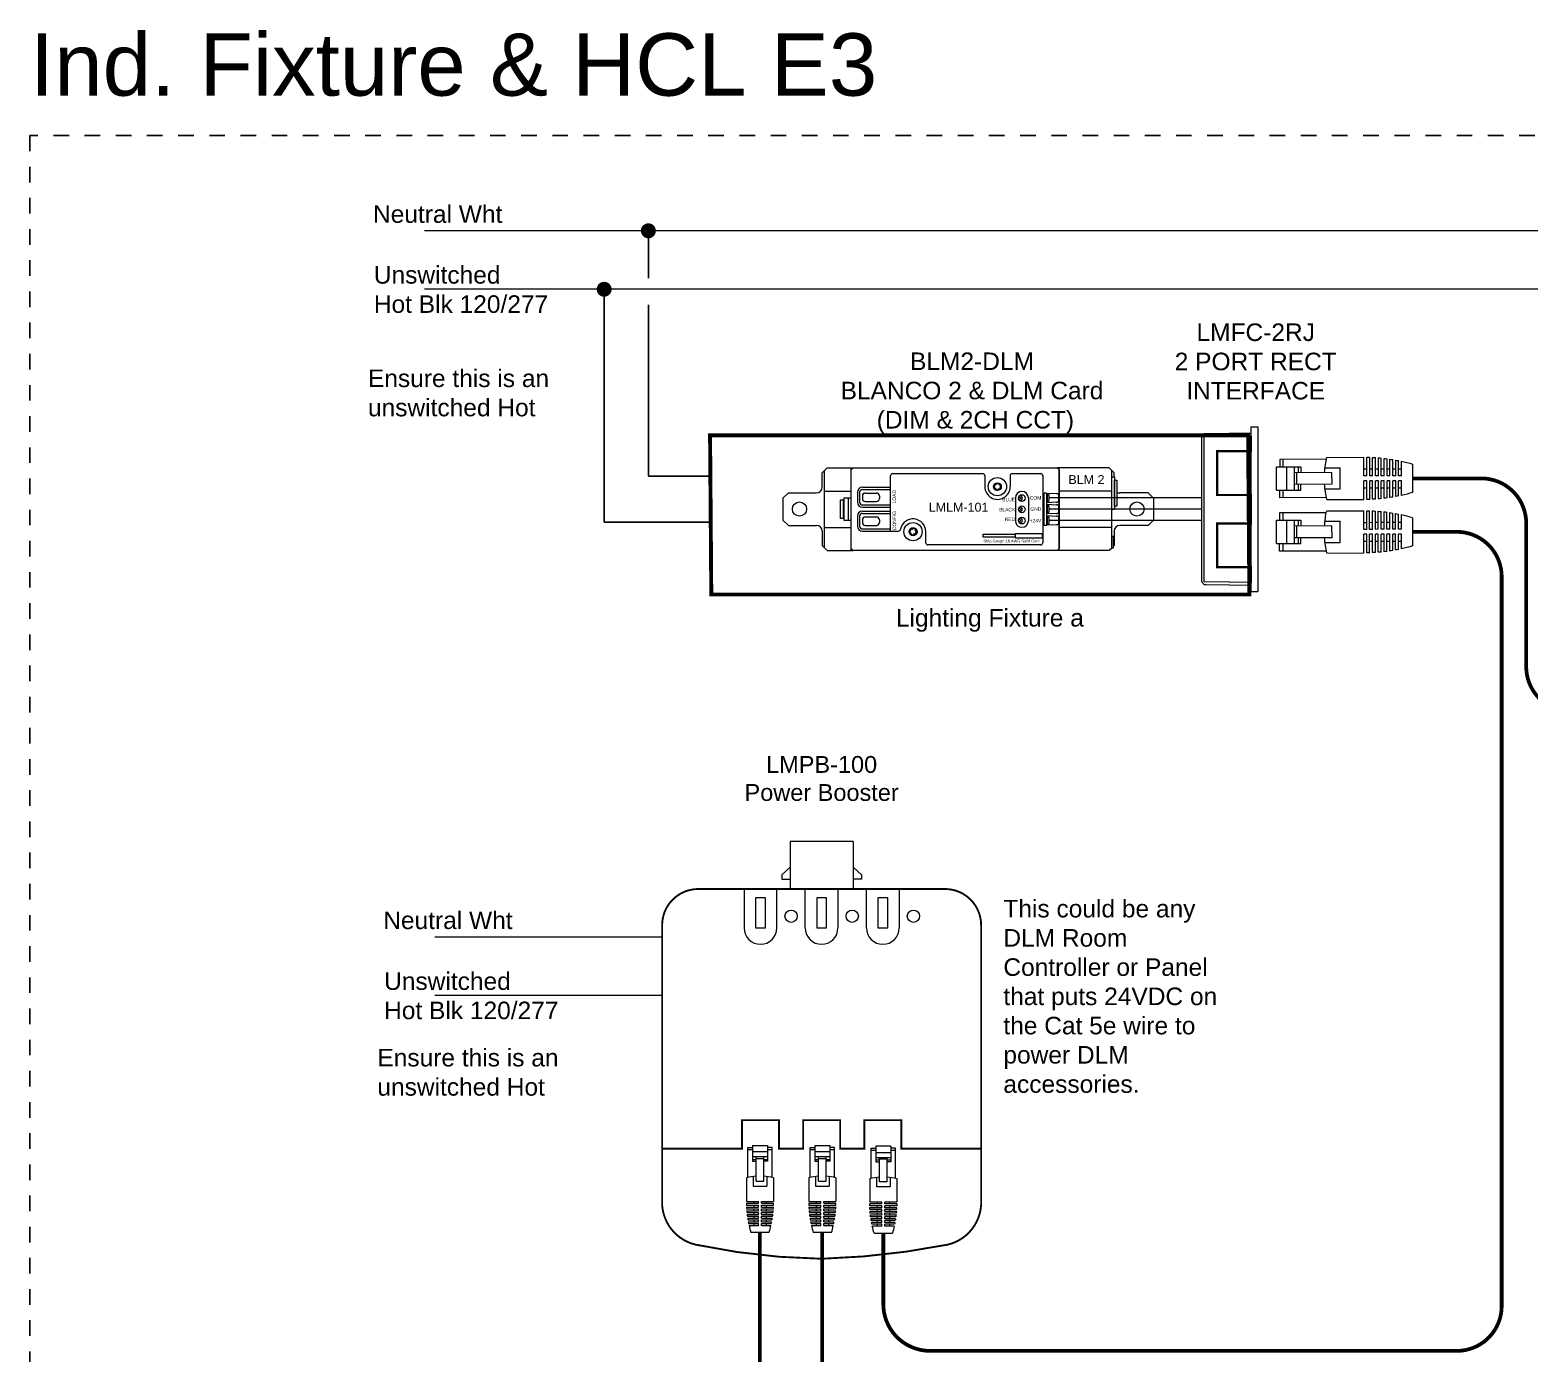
# Model space of a CAD drawing. Header units: inches. Extents: x -60 to 2005, y -577 to 104.
# Drawn here: x 323.63 to 347.67, y -81.99 to -60.77 of the extents above; entities that cross this region are included whole.
import ezdxf

# ---------------------------------------------------------------- set-up
doc = ezdxf.new("R2010")
doc.units = ezdxf.units.IN
doc.header["$MEASUREMENT"] = 0
doc.linetypes.add('Demo', pattern=[0.5, 0.25, -0.25])
doc.linetypes.add('SLD-Solid', pattern=[0])
doc.layers.get('0').update_dxf_attribs({"lineweight": 5})
doc.layers.add('PS Borders', color=40, linetype='Demo', lineweight=5, plot=False)
for name, color, linetype, lineweight in [('WS', 3, 'Continuous', 5), ('WS_DETAIL', 7, 'Continuous', 5), ('WS_LineVoltage', 1, 'Continuous', 5)]:
    doc.layers.add(name, color=color, linetype=linetype, lineweight=lineweight)
doc.styles.add('ARIAL', font='arial.ttf')

# ---------------------------------------------------------------- blocks, each defined once
blk = doc.blocks.new('A$C756910A1')
at = {"layer": 'WS_DETAIL'}
for p, q in [((0.15, 6.6), (0.15, 10.17)), ((0.15, 10.17), (0.73, 10.17)), ((0.73, 9.92), (0.15, 9.92)), ((0.73, 10.43), (0.73, 8.56)), ((0.73, 10.43), (2.51, 10.43)), ((2.51, 9.66), (0.73, 9.66)), ((2.51, 9.06), (0.73, 9.06)), ((1.17, 6.17), (1.17, 9.06)), ((2.06, 6.17), (2.06, 9.06)), ((2.51, 10.43), (2.51, 8.56)), ((3.08, 10.17), (2.51, 10.17)), ((3.08, 9.92), (2.51, 9.92)), ((3.08, 6.6), (3.08, 10.17)), ((0.73, 8.74), (1.17, 8.74)), ((0.73, 8.56), (1.17, 8.56)), ((1.17, 8.85), (2.06, 8.85)), ((2.06, 8.74), (2.51, 8.74)), ((2.51, 8.56), (2.06, 8.56)), ((0, 6.56), (0, 3.73)), ((0.81, 6.7), (0.81, 5.55)), ((0.81, 5.55), (2.42, 5.55)), ((1.17, 6.17), (2.06, 6.17)), ((2.42, 6.7), (2.42, 5.55)), ((3.23, 6.56), (3.23, 3.73)), ((0, 3.73), (1.43, 3.73)), ((0.89, 3.73), (0.89, 3.51)), ((1.43, 3.51), (1.43, 3.73)), ((1.8, 3.73), (3.23, 3.73)), ((1.8, 3.51), (1.8, 3.73)), ((2.34, 3.73), (2.34, 3.51)), ((0, 3.51), (1.43, 3.51)), ((0.01, 3.29), (1.43, 3.29)), ((0.02, 3.06), (1.43, 3.06)), ((0.03, 2.84), (1.43, 2.84)), ((0.05, 2.62), (1.43, 2.62)), ((0.07, 2.4), (1.43, 2.4)), ((0.09, 2.18), (1.43, 2.18)), ((0.12, 1.96), (1.43, 1.96)), ((0.89, 3.29), (0.89, 3.06)), ((0.89, 2.84), (0.89, 2.62)), ((0.89, 2.4), (0.89, 2.18)), ((0.89, 1.96), (0.89, 1.74)), ((1.43, 3.06), (1.43, 3.29)), ((1.43, 2.62), (1.43, 2.84)), ((1.43, 2.18), (1.43, 2.4)), ((1.43, 1.74), (1.43, 1.96)), ((1.8, 3.51), (3.23, 3.51)), ((1.8, 3.29), (3.23, 3.29)), ((1.8, 3.06), (1.8, 3.29)), ((1.8, 3.06), (3.22, 3.06)), ((1.8, 2.84), (3.2, 2.84)), ((1.8, 2.62), (1.8, 2.84)), ((1.8, 2.62), (3.19, 2.62)), ((1.8, 2.4), (3.17, 2.4)), ((1.8, 2.18), (1.8, 2.4)), ((1.8, 2.18), (3.14, 2.18)), ((1.8, 1.96), (3.12, 1.96)), ((1.8, 1.74), (1.8, 1.96)), ((2.34, 3.29), (2.34, 3.06)), ((2.34, 2.84), (2.34, 2.62)), ((2.34, 2.4), (2.34, 2.18)), ((2.34, 1.96), (2.34, 1.74)), ((0.15, 1.74), (1.43, 1.74)), ((0.18, 1.52), (1.43, 1.52)), ((0.22, 1.3), (1.43, 1.3)), ((0.26, 1.08), (1.43, 1.08)), ((0.31, 0.86), (1.43, 0.86)), ((0.89, 1.52), (0.89, 1.3)), ((0.89, 1.08), (0.89, 0.86)), ((1.43, 1.3), (1.43, 1.52)), ((1.43, 0.86), (1.43, 1.08)), ((1.8, 1.74), (3.09, 1.74)), ((1.8, 1.52), (3.05, 1.52)), ((1.8, 1.3), (1.8, 1.52)), ((1.8, 1.3), (3.01, 1.3)), ((1.8, 1.08), (2.97, 1.08)), ((1.8, 0.86), (1.8, 1.08)), ((1.8, 0.86), (2.92, 0.86)), ((2.34, 1.52), (2.34, 1.3)), ((2.34, 1.08), (2.34, 0.86)), ((2.69, 0), (0.52, 0))]:
    blk.add_line(p, q, dxfattribs=at)
for centre, radius, start, end in [((1.62, -0.58), 7.33, 93.502, 102.7411), ((1.62, -0.58), 7.33, 77.2589, 86.498), ((13.49, 3.73), 13.49, 180.937, 181.8742), ((13.49, 3.73), 13.49, 182.8119, 183.7504), ((13.49, 3.73), 13.49, 184.6899, 185.6307), ((13.49, 3.73), 13.49, 186.573, 187.5171), ((-10.25, 3.73), 13.49, 352.4829, 353.427), ((-10.25, 3.73), 13.49, 354.3693, 355.3101), ((-10.25, 3.73), 13.49, 356.2496, 357.1881), ((-10.25, 3.73), 13.49, 358.1258, 359.063), ((13.49, 3.73), 13.49, 188.4632, 189.4117), ((13.49, 3.73), 13.49, 190.3627, 191.3167), ((13.49, 3.73), 13.49, 192.2739, 196.0379), ((-10.25, 3.73), 13.49, 343.9621, 347.7261), ((-10.25, 3.73), 13.49, 348.6833, 349.6373), ((-10.25, 3.73), 13.49, 350.5883, 351.5368)]:
    blk.add_arc(centre, radius, start, end, dxfattribs=at)
blk = doc.blocks.new('RJ45')
at = {"layer": 'WS_DETAIL', "xscale": 1.117448685388325, "yscale": 1.117448685388325, "zscale": 1.117448685388325}
blk.add_blockref('A$C756910A1', (59.47, 150.68), dxfattribs=at)
blk = doc.blocks.new('*U205')
for p, q in [((-7.37, 1.64), (-11.37, 1.65)), ((-11.37, 1.65), (-11.37, 1)), ((-11.09, 1), (-11.09, 1.65)), ((-7.33, 1.81), (-4.16, 1.8)), ((-4.16, 1.8), (-4.16, 0.21)), ((-3.91, 1.8), (-3.92, 0.21)), ((-3.67, 1.79), (-3.67, 0.21)), ((-3.42, 1.78), (-3.42, 0.21)), ((-3.18, 1.77), (-3.18, 0.21)), ((-2.93, 1.75), (-2.93, 0.21)), ((-2.68, 1.73), (-2.68, 0.21)), ((-2.44, 1.7), (-2.44, 0.21)), ((-2.19, 1.67), (-2.19, 0.2)), ((-1.94, 1.64), (-1.95, 0.2)), ((-1.7, 1.6), (-1.7, 0.2)), ((-1.45, 1.55), (-1.45, 0.2)), ((-1.2, 1.51), (-1.21, 0.2)), ((-0.96, 1.45), (-0.96, 0.2)), ((-11.65, 1), (-9.56, 1)), ((-11.65, 1), (-11.65, -0.99)), ((-10.79, -0.99), (-10.79, 1)), ((-10.12, -0.99), (-10.12, 1)), ((-6.89, 0.5), (-10.12, 0.51)), ((-9.89, 0.51), (-9.89, -0.49)), ((-9.76, 1), (-9.76, 0.51)), ((-9.56, 1), (-9.56, 0.5)), ((-7.49, 0.9), (-6.2, 0.9)), ((-6.89, 0.5), (-6.9, -0.5)), ((-6.2, 0.9), (-6.2, -0.9)), ((-4.16, 0.81), (-3.92, 0.81)), ((-3.92, 0.21), (-4.16, 0.21)), ((-3.67, 0.81), (-3.42, 0.81)), ((-3.42, 0.21), (-3.67, 0.21)), ((-3.18, 0.81), (-2.93, 0.81)), ((-2.93, 0.21), (-3.18, 0.21)), ((-2.68, 0.81), (-2.44, 0.81)), ((-2.44, 0.21), (-2.68, 0.21)), ((-2.19, 0.81), (-1.94, 0.81)), ((-1.95, 0.2), (-2.19, 0.2)), ((-1.7, 0.8), (-1.45, 0.8)), ((-1.45, 0.2), (-1.7, 0.2)), ((-1.21, 0.8), (-0.96, 0.8)), ((-0.96, 0.2), (-1.21, 0.2)), ((0, -1.21), (0, 1.21)), ((-11.65, -0.99), (-9.56, -0.99)), ((-11.37, -1.63), (-11.37, -0.99)), ((-11.09, -1.63), (-11.09, -0.99)), ((-6.9, -0.5), (-10.12, -0.49)), ((-9.76, -0.5), (-9.76, -0.99)), ((-9.56, -0.99), (-9.56, -0.5)), ((-7.49, -0.9), (-6.2, -0.9)), ((-4.16, -0.21), (-4.17, -1.81)), ((-3.92, -0.21), (-4.16, -0.21)), ((-4.16, -0.81), (-3.92, -0.81)), ((-3.92, -0.21), (-3.92, -1.81)), ((-3.67, -0.21), (-3.67, -1.8)), ((-3.42, -0.21), (-3.67, -0.21)), ((-3.67, -0.81), (-3.43, -0.82)), ((-3.42, -0.21), (-3.43, -1.79)), ((-3.18, -0.21), (-3.18, -1.78)), ((-2.93, -0.22), (-3.18, -0.21)), ((-3.18, -0.82), (-2.93, -0.82)), ((-2.93, -0.22), (-2.93, -1.76)), ((-2.69, -0.22), (-2.69, -1.74)), ((-2.44, -0.22), (-2.69, -0.22)), ((-2.69, -0.82), (-2.44, -0.82)), ((-2.44, -0.22), (-2.44, -1.71)), ((-2.19, -0.22), (-2.19, -1.68)), ((-1.95, -0.22), (-2.19, -0.22)), ((-2.19, -0.82), (-1.95, -0.82)), ((-1.95, -0.22), (-1.95, -1.65)), ((-1.7, -0.22), (-1.7, -1.61)), ((-1.45, -0.22), (-1.7, -0.22)), ((-1.7, -0.82), (-1.45, -0.82)), ((-1.45, -0.22), (-1.45, -1.57)), ((-1.21, -0.22), (-1.21, -1.52)), ((-0.96, -0.22), (-1.21, -0.22)), ((-1.21, -0.82), (-0.96, -0.82)), ((-0.96, -0.22), (-0.96, -1.47)), ((-7.37, -1.64), (-11.37, -1.63)), ((-7.34, -1.8), (-4.17, -1.81))]:
    blk.add_line(p, q)
for centre, radius, start, end in [((0.65, -0.01), 8.19, 167.1781, 176.4172), ((-4.18, -13.27), 15.07, 88.045, 88.9822), ((-4.18, -13.27), 15.07, 86.1688, 87.1073), ((-4.18, -13.27), 15.07, 84.2885, 85.2293), ((-4.18, -13.27), 15.07, 82.4021, 83.3462), ((-4.18, -13.27), 15.07, 80.5075, 81.456), ((-4.18, -13.27), 15.07, 78.6025, 79.5565), ((-4.18, -13.27), 15.07, 73.8813, 77.6453), ((0.65, -0.01), 8.19, 183.4212, 192.6603), ((-4.15, 13.26), 15.07, 282.1931, 285.9571), ((-4.15, 13.26), 15.07, 270.8562, 271.7934), ((-4.15, 13.26), 15.07, 272.7312, 273.6696), ((-4.15, 13.26), 15.07, 274.6091, 275.5499), ((-4.15, 13.26), 15.07, 276.4922, 277.4363), ((-4.15, 13.26), 15.07, 278.3824, 279.3309), ((-4.15, 13.26), 15.07, 280.282, 281.2359)]:
    blk.add_arc(centre, radius, start, end)
blk = doc.blocks.new('*U202')
for p, q in [((-17.07, 9.97), (-16.43, 10.61)), ((-17.07, 8.11), (-17.07, 9.97)), ((-16.75, 0.32), (-16.75, 10.29)), ((-16.43, 10.61), (-13.08, 10.61)), ((-8.03, 9.88), (3.51, 9.88)), ((7.32, 9.88), (10.96, 9.88)), ((19.75, 10.61), (13.09, 10.61)), ((20.39, 9.97), (19.75, 10.61)), ((20.07, 0.32), (20.07, 10.29)), ((20.39, 9.45), (20.39, 9.97)), ((-11.9, 8.12), (-8.3, 8.12)), ((-11.9, 7.83), (-8.3, 7.83)), ((-8.3, 2.49), (-8.3, 9.61)), ((3.78, 9.61), (3.79, 8.21)), ((7.05, 9.61), (7.05, 8.2)), ((11.23, 9.61), (11.23, 1.01)), ((-22.11, 6.73), (-21.4, 7.39)), ((-22.11, 6.73), (-22.11, 3.88)), ((-21.4, 7.39), (-17.78, 7.39)), ((-16.75, 7.63), (-13.35, 7.63)), ((-14.36, 6.39), (-14.26, 6.39)), ((-13.74, 6.75), (-13.74, 3.86)), ((-12.55, 7.47), (-12.55, 6.21)), ((-12.26, 7.47), (-12.26, 6.21)), ((-11.9, 7.02), (-11.9, 6.66)), ((-11.9, 5.85), (-8.3, 5.85)), ((-11.54, 7.38), (-10.09, 7.38)), ((-11.54, 6.3), (-10.09, 6.3)), ((-9.73, 7.02), (-9.73, 6.67)), ((7.72, 6.75), (7.72, 3.82)), ((9.38, 6.75), (9.38, 3.82)), ((20.07, 7.63), (13.35, 7.63)), ((24.73, 7.39), (21.11, 7.39)), ((25.44, 6.73), (24.73, 7.39)), ((25.44, 6.73), (25.44, 3.88)), ((-22.11, 3.88), (-21.4, 3.23)), ((-14.36, 4.23), (-14.26, 4.23)), ((-12.55, 4.41), (-12.55, 3.14)), ((-12.26, 4.41), (-12.26, 3.14)), ((-11.9, 5.56), (-8.3, 5.56)), ((-11.9, 5.06), (-8.3, 5.06)), ((-11.9, 4.77), (-8.3, 4.77)), ((-11.9, 3.95), (-11.9, 3.59)), ((-11.54, 4.32), (-10.09, 4.32)), ((-9.73, 3.95), (-9.73, 3.6)), ((25.44, 3.88), (24.73, 3.22)), ((-21.4, 3.22), (-17.78, 3.22)), ((-17.07, 2.5), (-17.07, 0.64)), ((-16.75, 2.97), (-13.35, 2.97)), ((-11.9, 2.78), (-8.3, 2.78)), ((-11.9, 2.49), (-8.3, 2.49)), ((-11.54, 3.23), (-10.09, 3.23)), ((-8.3, 2.49), (-7.29, 2.49)), ((-3.78, 1), (-3.78, 2.42)), ((20.07, 2.97), (13.35, 2.97)), ((20.39, 2.5), (20.39, 0.64)), ((24.73, 3.21), (21.11, 3.21)), ((-17.07, 0.64), (-16.43, 0)), ((-16.43, 0), (-13.08, 0)), ((10.96, 0.74), (-3.51, 0.74)), ((19.75, 0), (13.08, 0)), ((20.07, 0.32), (19.75, 0)), ((20.39, 0.64), (20.26, 0.5))]:
    blk.add_line(p, q)
at = {"linetype": 'SLD-Solid', "lineweight": 15}
for p, q in [((-13.35, 10.34), (-13.08, 10.61)), ((13.08, 10.61), (13.35, 10.34)), ((13.35, 10.34), (13.08, 10.61)), ((-14.26, 6.75), (-13.35, 6.75)), ((-14.26, 3.86), (-14.26, 6.75)), ((8.16, 6.91), (8.4, 6.78)), ((8.4, 6.68), (8.16, 6.55)), ((8.49, 6.94), (8.27, 7.06)), ((8.27, 6.4), (8.49, 6.52)), ((11.41, 3.23), (11.41, 7.38)), ((11.71, 7.38), (11.41, 7.38)), ((11.71, 7.38), (11.71, 3.23)), ((11.71, 7.38), (12.98, 7.31)), ((12.98, 6.19), (11.71, 6.13)), ((11.71, 5.93), (12.98, 5.86)), ((13.29, 6.74), (13.29, 6.77)), ((-13.35, 3.86), (-14.26, 3.86)), ((8.16, 5.47), (8.4, 5.33)), ((8.4, 5.24), (8.16, 5.11)), ((8.16, 4.02), (8.4, 3.89)), ((8.49, 5.5), (8.27, 5.62)), ((8.27, 4.96), (8.49, 5.08)), ((8.49, 4.06), (8.27, 4.17)), ((12.98, 4.75), (11.71, 4.69)), ((11.71, 4.49), (12.98, 4.42)), ((13.29, 5.32), (13.29, 5.29)), ((13.29, 3.88), (13.29, 3.85)), ((8.4, 3.8), (8.16, 3.67)), ((8.27, 3.51), (8.49, 3.63)), ((11.71, 3.23), (11.41, 3.23)), ((11.71, 3.23), (11.72, 3.24)), ((12.98, 3.31), (11.72, 3.24)), ((11.72, 3.24), (11.72, 3.24)), ((-13.08, 0), (-13.35, 0.27)), ((13.35, 0.27), (13.08, 0)), ((13.08, 0), (13.35, 0.27))]:
    blk.add_line(p, q, dxfattribs=at)
at = {"linetype": 'SLD-Solid'}
for p, q in [((3.59, 2.1), (7.72, 2.1)), ((3.59, 1.7), (3.59, 2.1)), ((7.72, 1.6), (7.72, 2.19)), ((7.72, 2.19), (11.15, 2.19)), ((11.15, 2.19), (11.15, 1.6)), ((7.72, 1.7), (3.59, 1.7)), ((11.15, 1.6), (7.72, 1.6))]:
    blk.add_line(p, q, dxfattribs=at)
for points in [[(-13.35, 0), (-13.35, 10.61)], [(-13.35, 10.61), (13.35, 10.61)], [(-13.35, 0), (-13.35, 10.61)], [(-13.35, 0.27), (-13.35, 10.34)], [(-13.08, 10.61), (13.08, 10.61)], [(13.35, 0), (13.35, 10.61)], [(13.35, 0), (13.35, 10.61)], [(13.35, 10.34), (13.35, 0.27)], [(13.35, 10.34), (13.35, 0.27)], [(13.35, 0.27), (13.35, 10.34)], [(13.35, 10.34), (13.35, 0.27)], [(13.35, 0), (-13.35, 0)], [(13.08, 0), (-13.08, 0)]]:
    blk.add_lwpolyline(points)
for points in [[(20.44, 5.27), (20.07, 5.27), (20.07, 9.45), (20.44, 9.45)], [(20.71, 5.69), (20.44, 5.69), (20.44, 9.04), (20.71, 9.04)], [(-14.71, 6.49), (-14.36, 6.49), (-14.36, 4.13), (-14.71, 4.13)], [(20.07, 1.86), (20.26, 1.86), (20.26, 0.32), (20.07, 0.32)]]:
    blk.add_lwpolyline(points, close=True)
for centre, radius in [((5.41, 8.2), 1.17), ((5.41, 8.2), 0.502), ((-19.98, 5.32), 0.913), ((8.55, 6.73), 0.433), ((23.31, 5.32), 0.913), ((8.55, 5.29), 0.433), ((8.55, 3.84), 0.433), ((-5.41, 2.42), 1.17), ((-5.41, 2.42), 0.514)]:
    blk.add_circle(centre, radius)
for centre, radius, start, end in [((-8.03, 9.61), 0.271, 89.999, 180.0004), ((3.51, 9.61), 0.267, 359.3821, 90.8852), ((7.31, 9.61), 0.267, 89.3821, 180.8852), ((10.96, 9.61), 0.267, 359.3821, 90.8852), ((-17.78, 8.11), 0.715, 270, 0), ((-11.9, 7.47), 0.65, 90, 180), ((-11.9, 7.47), 0.361, 90, 180), ((5.42, 8.2), 1.63, 179.7756, 359.7756), ((-11.9, 6.21), 0.65, 180, 270), ((-11.9, 6.21), 0.361, 180, 270), ((-11.54, 7.02), 0.361, 90, 180), ((-11.54, 6.66), 0.361, 180, 270), ((-10.09, 7.02), 0.361, 360, 90), ((-10.09, 6.66), 0.361, 270, 0), ((8.55, 6.75), 0.831, 0, 180), ((8.37, 6.73), 0.242, 298.6939, 61.3061), ((21.11, 8.1), 0.715, 236.4766, 270), ((-11.9, 4.41), 0.65, 90, 180), ((-11.9, 4.41), 0.361, 90, 180), ((-11.54, 3.95), 0.361, 90, 180), ((-10.09, 3.95), 0.361, 360, 90), ((-5.42, 2.42), 1.64, 359.8812, 168.0437), ((8.37, 5.29), 0.242, 298.6939, 61.3061), ((8.37, 3.84), 0.242, 298.6939, 61.3061), ((-17.78, 2.5), 0.715, 360, 90), ((-11.9, 3.14), 0.65, 180, 270), ((-11.9, 3.14), 0.361, 180, 270), ((-11.54, 3.59), 0.361, 180, 270), ((-10.09, 3.59), 0.361, 270, 0), ((-7.29, 2.76), 0.27, 269.9364, 0), ((8.55, 3.82), 0.831, 180, 0), ((21.11, 2.5), 0.715, 90, 180), ((-3.51, 1), 0.267, 179.3821, 270.8852), ((10.96, 1), 0.267, 269.3821, 0.8852)]:
    blk.add_arc(centre, radius, start, end)
at = {"linetype": 'SLD-Solid', "lineweight": 15}
for centre, radius, start, end in [((5.08, 8.09), 0.0883, 125.4175, 268.3656), ((4.92, 8.31), 0.177, 305.4175, 28.3656), ((5.16, 8.43), 0.0883, 65.4175, 208.3656), ((5.07, 7.83), 0.177, 5.4175, 88.3656), ((5.27, 8.68), 0.177, 245.4175, 328.3656), ((5.33, 7.85), 0.0883, 185.4175, 328.3656), ((5.56, 7.71), 0.177, 65.4175, 148.3656), ((5.49, 8.54), 0.0883, 5.4175, 148.3656), ((5.76, 8.56), 0.177, 185.4175, 268.3656), ((5.67, 7.96), 0.0883, 245.4175, 28.3656), ((5.9, 8.08), 0.177, 125.4175, 208.3656), ((5.75, 8.3), 0.0883, 305.4175, 88.3656), ((8.37, 6.73), 0.0541, 298.694, 61.306), ((8.37, 5.29), 0.0541, 298.694, 61.306), ((8.37, 3.84), 0.0541, 298.694, 61.306), ((-5.75, 2.33), 0.0883, 122.6204, 265.5685), ((-5.9, 2.56), 0.177, 302.6204, 25.5685), ((-5.78, 2.07), 0.177, 2.6204, 85.5685), ((-5.66, 2.67), 0.0883, 62.6204, 205.5685), ((-5.54, 2.91), 0.177, 242.6204, 325.5685), ((-5.51, 2.08), 0.0883, 182.6204, 325.5685), ((-5.29, 1.93), 0.177, 62.6204, 145.5685), ((-5.32, 2.76), 0.0883, 2.6204, 145.5685), ((-5.05, 2.77), 0.177, 182.6204, 265.5685), ((-5.17, 2.17), 0.0883, 242.6204, 25.5685), ((-4.93, 2.28), 0.177, 122.6204, 205.5685), ((-5.07, 2.51), 0.0883, 302.6204, 85.5685)]:
    blk.add_arc(centre, radius, start, end, dxfattribs=at)
for centre, major_axis, ratio, start_param, end_param in [((11.92, 6.75), (0, 0.541), 0.267949, 4.712389, 7.853982), ((11.92, 6.75), (0, 0.541), 0.267949, 1.570796, 4.712389), ((11.92, 5.31), (0, 0.541), 0.267949, 4.712389, 7.853982), ((12.95, 6.77), (0.555, 0), 0.97561, 1.150549, 1.518436), ((12.95, 6.74), (0.555, 0), 0.97561, 4.764749, 5.132636), ((12.95, 5.32), (0.555, 0), 0.97561, 1.150549, 1.518436), ((13.26, 6.77), (0, 0.541), 0.052408, 4.712389, 5.266662), ((13.26, 6.74), (0, 0.541), 0.052408, 4.158116, 4.712389), ((11.92, 5.31), (0, 0.541), 0.267949, 1.570796, 4.712389), ((11.92, 3.86), (0, 0.541), 0.267949, 4.712389, 7.853982), ((11.92, 3.86), (0, 0.541), 0.267949, 1.570796, 4.712389), ((12.95, 5.29), (0.555, 0), 0.97561, 4.764749, 5.132636), ((12.95, 3.88), (0.555, 0), 0.97561, 1.150549, 1.518436), ((13.26, 5.32), (0, 0.541), 0.052408, 4.712389, 5.266662), ((13.26, 5.29), (0, 0.541), 0.052408, 4.158116, 4.712389), ((13.26, 3.88), (0, 0.541), 0.052408, 4.712389, 5.266662), ((13.26, 3.85), (0, 0.541), 0.052408, 4.158116, 4.712389), ((12.95, 3.85), (0.555, 0), 0.97561, 4.764749, 5.132636)]:
    blk.add_ellipse(centre, major_axis=major_axis, ratio=ratio, start_param=start_param, end_param=end_param, dxfattribs=at)
for points, knots in [([(13.29, 7.05), (13.29, 7.09), (13.28, 7.16), (13.24, 7.23), (13.2, 7.25), (13.18, 7.26)], [0, 0, 0, 0, 0.407499, 0.743184, 1, 1, 1, 1]), ([(13.18, 6.24), (13.2, 6.25), (13.25, 6.28), (13.28, 6.35), (13.29, 6.42), (13.29, 6.45)], [0, 0, 0, 0, 0.3262285, 0.6516328, 1, 1, 1, 1]), ([(13.29, 5.61), (13.29, 5.65), (13.28, 5.72), (13.24, 5.78), (13.2, 5.81), (13.18, 5.82)], [0, 0, 0, 0, 0.407499, 0.743184, 1, 1, 1, 1]), ([(13.18, 4.8), (13.2, 4.81), (13.25, 4.84), (13.28, 4.91), (13.29, 4.97), (13.29, 5.01)], [0, 0, 0, 0, 0.326228, 0.651633, 1, 1, 1, 1]), ([(13.29, 4.16), (13.29, 4.2), (13.28, 4.27), (13.24, 4.34), (13.2, 4.36), (13.18, 4.37)], [0, 0, 0, 0, 0.407499, 0.7431843, 1, 1, 1, 1]), ([(13.18, 3.35), (13.2, 3.37), (13.25, 3.39), (13.28, 3.47), (13.29, 3.53), (13.29, 3.56)], [0, 0, 0, 0, 0.326229, 0.651633, 1, 1, 1, 1])]:
    blk.add_open_spline(points, degree=3, knots=knots, dxfattribs=at)
at = {"style": 'ARIAL'}
for s, insert, char_height, width, attachment_point in [('BLM2-DLM\\PBLANCO 2 & DLM Card\\P (DIM & 2CH CCT)', (2.15, 25.41), 2.25, 47.0254, 2), ('BLM 2', (16.83, 9.1), 1.146, 7.4737, 5)]:
    blk.add_mtext(s, dxfattribs=dict(at, insert=insert, char_height=char_height, width=width, attachment_point=attachment_point))
at = {"char_height": 0.4512, "attachment_point": 1, "rotation": 90}
for s, insert in [('{\\fArial|b0|i0|c0|p34;LOAD}', (-8.06, 6.05)), ('{\\fArial|b0|i0|c0|p34;CONFIG}', (-8.03, 2.62))]:
    blk.add_mtext_dynamic_manual_height_columns(s, width=4.4804, gutter_width=15.88, heights=[0], dxfattribs=dict(at, insert=insert))
for s, width, insert, char_height, attachment_point in [('{\\fArial|b0|i0|c0|p34;LMLM-101}', 7.3694, (0.43, 5.55), 1.1459, 5), ('{\\fArial|b0|i0|c0|p34;BLUE}', 1.7958, (6.02, 6.77), 0.4512, 1), ('{\\fArial|b0|i0|c0|p34;COM}', 4.4804, (9.57, 6.99), 0.4512, 1), ('{\\fArial|b0|i0|c0|p34;BLACK}', 2.2012, (5.63, 5.48), 0.4512, 1), ('{\\fArial|b0|i0|c0|p34;RED}', 1.4551, (6.34, 4.24), 0.4512, 1), ('{\\fArial|b0|i0|c0|p34;+24V}', 4.4804, (9.55, 4.06), 0.4512, 1), ('{\\fArial|b0|i0|c0|p34;GND}', 4.4804, (9.63, 5.55), 0.4512, 1), ('{\\fArial|b0|i0|c0|p34;Strip Gauge 18 AWG Solid Core}', 20.446, (3.62, 1.4), 0.3609, 1)]:
    blk.add_mtext_dynamic_manual_height_columns(s, width=width, gutter_width=15.88, heights=[0], dxfattribs=dict(insert=insert, char_height=char_height, attachment_point=attachment_point))

msp = doc.modelspace()

# ---------------------------------------------------------------- linework, layer by layer
at = {"color": 7, "linetype": 'Continuous', "lineweight": 15}
for p, q in [((342.417, -67.293), (342.461, -67.247)), ((342.417, -67.293), (342.417, -69.615)), ((342.461, -67.291), (343.209, -67.278)), ((342.461, -69.617), (342.461, -67.291)), ((343.209, -67.234), (342.865, -67.24)), ((343.209, -67.133), (343.32, -67.133)), ((343.209, -67.133), (343.209, -69.775)), ((343.32, -67.133), (343.32, -69.775)), ((342.417, -68.273), (339.978, -68.273)), ((342.417, -68.454), (339.978, -68.454)), ((342.417, -68.634), (339.978, -68.634)), ((342.461, -69.661), (342.417, -69.615)), ((342.863, -69.624), (342.461, -69.617)), ((342.461, -69.661), (342.496, -69.662)), ((342.496, -69.662), (342.863, -69.668)), ((343.209, -69.63), (342.865, -69.624)), ((342.865, -69.668), (343.209, -69.674)), ((343.209, -69.775), (343.32, -69.775))]:
    msp.add_line(p, q, dxfattribs=at)
for p, q in [((335.825, -73.785), (335.825, -74.545)), ((336.832, -73.785), (335.825, -73.785)), ((336.832, -73.785), (336.832, -74.545)), ((335.825, -74.193), (335.691, -74.316)), ((336.832, -74.193), (336.965, -74.316)), ((335.691, -74.316), (335.691, -74.385)), ((335.691, -74.385), (335.825, -74.385)), ((336.965, -74.385), (336.832, -74.385)), ((336.965, -74.316), (336.965, -74.385)), ((335.086, -74.545), (335.086, -75.17)), ((335.609, -75.17), (335.609, -74.545)), ((336.066, -75.17), (336.066, -74.545)), ((336.59, -74.545), (336.59, -75.17)), ((337.047, -75.17), (337.047, -74.545)), ((337.571, -74.545), (337.571, -75.17))]:
    msp.add_line(p, q)
at = {"linetype": 'Continuous', "const_width": 0.0625}
msp.add_lwpolyline([(334.559, -69.821), (343.186, -69.821), (343.166, -67.27), (334.539, -67.27)], close=True, dxfattribs=at)
at = {"color": 7, "linetype": 'Continuous', "lineweight": 15}
msp.add_lwpolyline([(342.863, -67.24), (342.496, -67.247), (342.461, -67.247)], dxfattribs=at)
for points, const_width in [([(343.209, -67.278), (343.209, -67.523), (342.671, -67.523), (342.671, -68.226), (343.209, -68.226), (343.209, -68.682), (342.671, -68.682), (342.671, -69.385), (343.209, -69.385), (343.209, -69.63)], 0.0354), ([(333.771, -78.709), (335.05, -78.709), (335.05, -78.253), (335.645, -78.253), (335.645, -78.709), (336.031, -78.709), (336.031, -78.253), (336.626, -78.253), (336.626, -78.709), (337.012, -78.709), (337.012, -78.253), (337.607, -78.253), (337.607, -78.709), (338.885, -78.709)], 0.03)]:
    msp.add_lwpolyline(points, dxfattribs=dict(const_width=const_width))
at = {"linetype": 'Continuous', "const_width": 0.03}
msp.add_lwpolyline([(336.327, -80.475, -0.048346), (334.311, -80.249, -0.329956), (333.771, -79.617), (333.771, -75.124, -0.414214), (334.35, -74.545), (338.307, -74.545, -0.414214), (338.885, -75.124), (338.885, -76.026), (338.885, -77.771), (338.885, -79.617, -0.329956), (338.346, -80.249, -0.0415), (336.327, -80.475, -0.024292)], format="xyb", dxfattribs=at)
for points in [[(335.268, -75.17), (335.427, -75.17), (335.427, -74.687), (335.268, -74.687)], [(336.249, -75.17), (336.408, -75.17), (336.408, -74.687), (336.249, -74.687)], [(337.23, -75.17), (337.388, -75.17), (337.388, -74.687), (337.23, -74.687)]]:
    msp.add_lwpolyline(points, close=True)
for centre in [(335.838, -74.982), (336.819, -74.982), (337.8, -74.982)]:
    msp.add_circle(centre, 0.0983)
for centre in [(335.347, -75.17), (336.328, -75.17), (337.309, -75.17)]:
    msp.add_arc(centre, 0.262, 180, 0)
at = {"layer": 'PS Borders', "lineweight": -3}
msp.add_lwpolyline([(323.635, -100.169), (373.261, -100.169), (373.261, -62.462), (323.635, -62.462)], close=True, dxfattribs=at)
at = {"layer": 'WS', "const_width": 0.06}
for points in [[(345.804, -67.96), (346.906, -67.96, -0.414214), (347.625, -68.678), (347.625, -70.981, 0.414214), (348.344, -71.699), (361.87, -71.699, 0.414214), (362.589, -70.981), (362.589, -69.536, 0.414214), (361.87, -68.817), (361.16, -68.817)], [(337.317, -80.066), (337.317, -81.202, 0.414214), (338.067, -81.952), (346.513, -81.952, 0.414214), (347.232, -81.233), (347.232, -69.536, 0.414214), (346.513, -68.817), (345.803, -68.817)], [(340.449, -91.901), (340.449, -92.293, -0.414214), (339.729, -93.013), (337.058, -93.013, -0.414214), (336.338, -92.293), (336.338, -80.055)]]:
    msp.add_lwpolyline(points, format="xyb", dxfattribs=at)
at = {"layer": 'WS'}
msp.add_lwpolyline([(335.338, -80.055, 0.06, 0.06, 0), (335.338, -83.428, 0.06, 0.06, 0), (335.338, -83.428, 0.06, 0.06, -0.414214), (334.618, -84.148, 0.06, 0.06, 0), (333.369, -84.148, 0, 0, 0)], format="xyseb", dxfattribs=at)
at = {"layer": 'WS_LineVoltage', "lineweight": -3}
for p, q in [((333.55, -63.989), (333.55, -64.751)), ((332.841, -64.927), (332.841, -68.661)), ((333.55, -65.175), (333.55, -67.925)), ((333.55, -67.925), (334.559, -67.925)), ((332.841, -68.661), (334.559, -68.661))]:
    msp.add_line(p, q, dxfattribs=at)
at = {"layer": 'WS_LineVoltage', "const_width": 0.12}
for points in [[(333.49, -63.989, 1), (333.61, -63.989, 1)], [(332.781, -64.927, 1), (332.901, -64.927, 1)]]:
    msp.add_lwpolyline(points, format="xyb", close=True, dxfattribs=at)
at = {"layer": 'WS_LineVoltage'}
for points in [[(366.922, -63.989), (329.961, -63.989)], [(366.922, -64.927), (329.961, -64.927)], [(333.771, -75.316), (330.125, -75.316)], [(333.771, -76.253), (330.125, -76.253)]]:
    msp.add_lwpolyline(points, dxfattribs=at)

# ---------------------------------------------------------------- block references
for name, p, xscale, yscale, zscale in [('*U202', (338.47, -69.117), 0.125, 0.125, 0.125), ('RJ45', (327.986, -98.137), 0.12, 0.12, 0.12), ('RJ45', (328.986, -98.137), 0.12, 0.12, 0.12)]:
    msp.add_blockref(name, p, dxfattribs=dict(xscale=xscale, yscale=yscale, zscale=zscale))
at = {"xscale": -0.1875, "yscale": 0.1875, "zscale": 0.1875, "rotation": 180}
for p in [(345.804, -67.96), (345.803, -68.817)]:
    msp.add_blockref('*U205', p, dxfattribs=at)
at = {"extrusion": (0, 0, -1), "xscale": 0.134093842246599, "yscale": 0.134093842246599, "zscale": -0.134093842246599}
msp.add_blockref('A$C756910A1', (-337.533, -80.066), dxfattribs=at)

# ---------------------------------------------------------------- texts
at = {"lineweight": -3, "insert": (323.635, -60.822), "char_height": 1, "attachment_point": 1, "style": 'ARIAL'}
msp.add_mtext_dynamic_manual_height_columns('Ind. Fixture & HCL E3', width=25.92219, gutter_width=1, heights=[0], dxfattribs=at)
at = {"lineweight": -3, "char_height": 0.28125, "attachment_point": 1, "style": 'ARIAL'}
for s, insert, width in [('Neutral Wht', (329.135, -63.58), 3.0814), ('Unswitched\\PHot Blk 120/277', (329.148, -64.555), 3.66891), ('Ensure this is an unswitched Hot', (329.054, -66.214), 3.66891), ('\\pi0.056464;Lighting Fixture a', (337.462, -70.054), 3.0814), ('This could be any DLM Room Controller or Panel that puts 24VDC on the Cat 5e wire to power DLM accessories.', (339.242, -74.719), 3.66891), ('Neutral Wht', (329.299, -74.906), 3.0814), ('Unswitched\\PHot Blk 120/277', (329.313, -75.882), 3.66891), ('Ensure this is an unswitched Hot', (329.205, -77.109), 3.66891)]:
    msp.add_mtext(s, dxfattribs=dict(at, insert=insert, width=width))
at = {"attachment_point": 2, "style": 'ARIAL'}
for s, insert, char_height, width in [('LMFC-2RJ\\P2 PORT RECT^JINTERFACE', (343.288, -65.475), 0.28125, 6.01353), ('LMPB-100 \\PPower Booster', (336.328, -72.412), 0.26989, 5.65768)]:
    msp.add_mtext(s, dxfattribs=dict(at, insert=insert, char_height=char_height, width=width))

doc.saveas('drawing.dxf')
